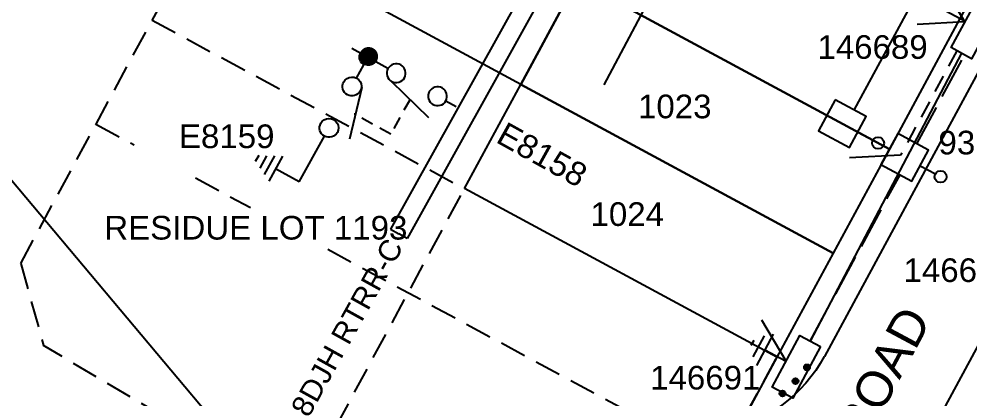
# Model space of a CAD drawing. Header units: metres. Extents: x 303507 to 304452, y 6274483 to 6275961.
# Drawn here: x 303718.5 to 303798.8, y 6275024.4 to 6275056.6 of the extents above; entities that cross this region are included whole.
import ezdxf
from ezdxf.enums import TextEntityAlignment as Align

# ---------------------------------------------------------------- set-up
doc = ezdxf.new("R2010")
doc.units = ezdxf.units.M
doc.header["$LTSCALE"] = 0.7
for name, pattern in [('A', [0]), ('Dash', [5, 3, -2]), ('DASHED', [19.05, 12.7, -6.35]), ('IE Trench LV', [6.5, 5, -1.5])]:
    doc.linetypes.add(name, pattern=pattern)
doc.layers.get('0').update_dxf_attribs({"color": 6})
for name, color, linetype in [('_User Miscellaneous10', 8, 'Continuous'), ('_User Miscellaneous4', 7, 'Continuous'), ('_User Miscellaneous7', 150, 'Continuous'), ('_User Miscellaneous8', 7, 'Continuous'), ('_User Miscellaneous9', 8, 'Continuous'), ('_User Miscellaneous9 @ 0.5', 8, 'Continuous'), ('Cadastre Developer_SP_NEW', 4, 'Continuous'), ('Cadastre Roads_SP_NEW', 8, 'Continuous'), ('Equip_HV_NEW', 2, 'Continuous'), ('Equip_LV_NEW', 5, 'Continuous'), ('Mains_LV_NEW_R6', 2, 'Continuous'), ('Mains_LV_NEW_T84', 2, 'Continuous'), ('Services_SP_NEW_UG', 2, 'Continuous'), ('SupportsUG_SP_LV_NEW', 2, 'Continuous'), ('SupportsUG_SP_LV_SL_NEW', 2, 'Continuous'), ('Trench_SP_NEW', 2, 'Continuous')]:
    doc.layers.add(name, color=color, linetype=linetype)
doc.layers.add('_User Miscellaneous5', color=7, linetype='Continuous', lineweight=35)
doc.layers.add('Viewports', color=8, linetype='Continuous', plot=False)
doc.styles.add('ARIAL', font='arial.ttf', dxfattribs={"height": 2})
doc.styles.add('POLE_LABEL', font='arial.ttf')
doc.styles.add('SL_LABEL', font='arial.ttf')
doc.styles.get("Standard").update_dxf_attribs({"font": 'arial.ttf'})
doc.styles.add('style1', font='iso3098b.shx')
doc.styles.add('SWG_LABEL', font='arial.ttf')
doc.styles.add('SWITCH_LABEL', font='arial.ttf', dxfattribs={"height": 2.5})
doc.linetypes.add('Cable New UG', pattern='A,8,-1,["x",style1,S=3.5,R=0,X=0.35,Y=-1],-3.5', length=12.5)
doc.linetypes.add('Cable Z', pattern='A,8,-1,["Z",Standard,S=2.5,R=0,X=0.35,Y=-1.25],-3.5', length=12.5)

# ---------------------------------------------------------------- blocks, each defined once
blk = doc.blocks.new('*U106')
at = {"layer": '_User Miscellaneous7', "lineweight": -3}
blk.add_lwpolyline([(0, -3.03), (0, -1.58)], dxfattribs=at)
blk.add_lwpolyline([(-1.485, -6), (1.485, -6), (1.485, -3.03), (-1.485, -3.03)], close=True, dxfattribs=at)
blk.add_circle((0, -1.08), 0.5, dxfattribs=at)
at = {"layer": '_User Miscellaneous8', "color": 2, "lineweight": -3}
blk.add_lwpolyline([(-1.485, 0), (1.485, 0), (1.485, 2.97), (-1.485, 2.97)], close=True, dxfattribs=at)
at = {"style": 'POLE_LABEL', "flags": 9}
blk.add_attdef('STRUCTURE_PLANT_NUMBER', text='', height=0.2, dxfattribs=at).set_placement((1.641, 1.727), align=Align.MIDDLE_LEFT)
for tag, flags, p in [('STREET_CODE', 9, (1.641, 1.485)), ('OWNED_BY', 9, (1.641, 1.085)), ('OPERATED_BY', 9, (1.641, 0.885)), ('COLUMN_TYPE', 9, (1.641, 1.285)), ('STATE', 9, (1.641, 0.485)), ('USAGE', 9, (1.641, 0.285)), ('MAINTAINED_BY', 9, (1.641, 0.685)), ('LEGEND', 9, (1.641, 0.085)), ('SUBURB', 9, (1.641, -0.315)), ('STREETNAME', 9, (1.641, -0.515)), ('PARENT', 9, (1.641, -0.115)), ('LOCATION', 9, (1.641, -0.715)), ('Z', 1, (1.641, -1.315)), ('NOTES', 9, (1.641, -0.915)), ('LABEL_ALIGNMENT', 9, (1.641, -1.115))]:
    blk.add_attdef(tag, text='', height=0.2, dxfattribs=dict(flags=flags)).set_placement(p, align=Align.MIDDLE_LEFT)
at = {"layer": '_User Miscellaneous5', "style": 'ARIAL', "flags": 8}
blk.add_attdef('ASSET_NUM', text='', height=2, dxfattribs=at).set_placement((2, 3.485), align=Align.MIDDLE_LEFT)
blk = doc.blocks.new('*U66')
at = {"layer": '_User Miscellaneous8', "color": 2}
blk.add_line((0, 0), (0, 1.45), dxfattribs=at)
blk.add_circle((0, 1.95), 0.5, dxfattribs=at)
for tag, p, flags in [('Z', (0, 0), 1), ('OPERATED_BY', (0, -9.607), 9)]:
    blk.add_attdef(tag, p, '', height=0.2, dxfattribs=dict(flags=flags))
at = {"style": 'SL_LABEL', "flags": 9}
blk.add_attdef('STREET_CODE', text='', height=0.2, dxfattribs=at).set_placement((0, -0.2), align=Align.MIDDLE_LEFT)
at = {"flags": 9}
for tag, p in [('CONSTRUCTED_VOLTAGE', (0, -0.4)), ('CONTROL_TYPE', (0, -0.6)), ('LANTERN_PURPOSE', (0, -0.8)), ('OPERATING_VOLTAGE', (0, -1.4)), ('ORIENTATION', (0, -1.6)), ('LANTERN_TYPE', (0, -1)), ('NO_PHASES', (0, -1.2)), ('OWNED_BY', (0, -1.8)), ('STATE', (0, -2)), ('CEXIST', (0, -2.4)), ('USAGE', (0, -2.2)), ('CNEW', (0, -2.6)), ('CNUMBER', (0, -2.8)), ('CREMOVE', (0, -3)), ('CREPLACE', (0, -3.2)), ('LKINGHEIGHT', (0, -3.4)), ('LBRACKET', (0, -3.6)), ('LBRACKETVOCAB', (0, -3.8)), ('LCATEGORY', (0, -4)), ('LCHARGE1', (0, -4.2)), ('LCHARGE1PERCENT', (0, -4.4)), ('LCHARGE2', (0, -4.6)), ('LCHARGE2PERCENT', (0, -4.8)), ('LCHARGE3', (0, -5)), ('LCHARGE3PERCENT', (0, -5.2)), ('LEXIST', (0, -5.4)), ('LLAMP', (0, -5.6)), ('LLAMPVOCAB', (0, -5.8)), ('LMAST', (0, -6)), ('LMASTVOCAB', (0, -6.2)), ('LNEW', (0, -6.4)), ('LANTNUMBER', (0, -6.6)), ('LOUTREACH', (0, -7)), ('LOUTREACHVOCAB', (0, -7.2)), ('LRATECODE', (0, -7.4)), ('LREMOVE', (0, -7.6)), ('LREPLACE', (0, -7.8)), ('LTYPE', (0, -8)), ('SUBURB', (0, -8.6)), ('STREETNAME', (0, -8.8)), ('LTYPEVOCAB', (0, -8.2)), ('LEGEND', (0, -8.4)), ('LOCATION', (0, -9)), ('NOTES', (0, -9.2)), ('MAINTAINED_BY', (0, -9.863))]:
    blk.add_attdef(tag, text='', height=0.2, dxfattribs=at).set_placement(p, align=Align.MIDDLE_LEFT)
blk = doc.blocks.new('*U86')
at = {"lineweight": -3}
blk.add_lwpolyline([(-2.475, 2.49), (2.475, 2.49), (2.475, 0.51), (-2.475, 0.51)], close=True, dxfattribs=at)
for tag, flags, p in [('STREET_CODE', 9, (1.5, 3.5)), ('OWNED_BY', 9, (1.5, 3.3)), ('OPERATED_BY', 9, (1.5, 3.1)), ('STATE', 9, (1.5, 2.7)), ('SUPPORT_TYPE', 9, (1.5, 2.5)), ('MAINTAINED_BY', 9, (1.5, 2.9)), ('SUBURB', 9, (1.5, 1.7)), ('USAGE', 9, (1.5, 2.3)), ('LEGEND', 9, (1.5, 2.1)), ('PARENT', 9, (1.5, 1.9)), ('Z', 1, (1.5, 0.9)), ('STREETNAME', 9, (1.5, 1.5)), ('LOCATION', 9, (1.5, 1.3)), ('NOTES', 9, (1.5, 1.1))]:
    blk.add_attdef(tag, text='', height=0.2, dxfattribs=dict(flags=flags)).set_placement(p, align=Align.MIDDLE_LEFT)
at = {"layer": '_User Miscellaneous4', "style": 'ARIAL', "flags": 8}
blk.add_attdef('ASSET_NUM', text='', height=2, dxfattribs=at).set_placement((2, 5.5), align=Align.MIDDLE_LEFT)
blk = doc.blocks.new('*U71')
at = {"layer": 'Services_SP_NEW_UG', "color": 2, "flags": 128}
blk.add_lwpolyline([(-12.5, -0.75), (-14.747, 2.934)], dxfattribs=at)
at = {"layer": 'Services_SP_NEW_UG', "color": 2, "linetype": 'Dash', "ltscale": 0.7, "flags": 128}
blk.add_lwpolyline([(-2.473, -0.75), (-12.5, -0.75)], dxfattribs=at)
blk = doc.blocks.new('A$C1B2C29DD')
at = {"layer": 'Services_SP_NEW_UG', "color": 2, "flags": 128}
for points in [[(0, 0), (-2.1, 3.444)], [(0, 0), (2.1, 3.444)]]:
    blk.add_lwpolyline(points, dxfattribs=at)
blk = doc.blocks.new('Earth')
for p, q in [((0, -2.044), (0, 0)), ((-1.5, -2.044), (1.5, -2.044)), ((-1, -2.644), (1, -2.644)), ((-0.25, -3.244), (0.25, -3.244))]:
    blk.add_line(p, q)
blk = doc.blocks.new('REFLECTORISED POSTS')
at = {"layer": '_User Miscellaneous9'}
h = blk.add_hatch(color=256, dxfattribs=at)
h.dxf.hatch_style = 1
edge = h.paths.add_edge_path()
edge.add_arc((0, 0), 0.25, 0, 360)
blk.add_circle((0, 0), 0.25, dxfattribs=at)
blk = doc.blocks.new('*U177')
for p, q in [((-1.6, 0), (-1.6, 69.895)), ((-1.6, 69.895), (-0.8, 69.895)), ((0, 69.895), (-0.8, 69.895)), ((0, 0), (0, 69.895)), ((-1.6, 0), (-0.8, 0)), ((0, 0), (-0.8, 0))]:
    blk.add_line(p, q)
at = {"style": 'ARIAL'}
blk.add_attdef('SWG_TYPE', text='', height=1.8, rotation=90, dxfattribs=at).set_placement((-0.8, 70.639), align=Align.MIDDLE_LEFT)
blk.add_attdef('SUB_TYPE', text='', height=1.8, rotation=90, dxfattribs=at).set_placement((-0.8, -0.757), align=Align.MIDDLE_RIGHT)
blk = doc.blocks.new('SWG_SIE_ES_NEW')
for p, q in [((-6.103, 0.747), (-1.804, 1.966)), ((2.223, -2.29), (4.623, -2.285)), ((2.524, -2.89), (4.324, -2.886)), ((2.826, -3.489), (4.026, -3.486)), ((3.127, -4.088), (3.727, -4.087))]:
    blk.add_line(p, q)
at = {"const_width": 0.8, "flags": 128}
blk.add_lwpolyline([(-9.091, -0.021, 1), (-8.291, -0.021, 1)], format="xyb", close=True, dxfattribs=at)
for points in [[(-5.789, -0.821, -1), (-5.793, 0.779, -1)], [(-1.789, -0.813, -1), (-1.793, 0.787, -1)]]:
    blk.add_lwpolyline(points, format="xyb", close=True)
for points in [[(-6.591, -0.023), (-7.891, -0.023)], [(3.423, -0.012), (-0.991, -0.012)], [(3.423, -0.012), (3.423, -2.288)]]:
    blk.add_lwpolyline(points)
at = {"flags": 1}
blk.add_attdef('Z', (0, 0), '', height=0.2, dxfattribs=at)
at = {"style": 'SWITCH_LABEL', "flags": 9}
blk.add_attdef('STREET_CODE', text='', height=0.2, dxfattribs=at).set_placement((0, -0.2), align=Align.MIDDLE_LEFT)
at = {"flags": 9}
for tag, p in [('ORIENTATION', (0, -0.4)), ('USAGE', (0, -0.8)), ('PARENT', (0, -0.6)), ('SUBURB', (0, -1)), ('STREETNAME', (0, -1.2)), ('LOCATION', (0, -1.4)), ('NOTES', (0, -1.6))]:
    blk.add_attdef(tag, text='', height=0.2, dxfattribs=at).set_placement(p, align=Align.MIDDLE_LEFT)
at = {"style": 'ARIAL', "flags": 8}
blk.add_attdef('ASSET_NUM', text='', height=2, dxfattribs=at).set_placement((-1.812, -3.151), align=Align.MIDDLE_CENTER)
blk = doc.blocks.new('SWG_SIE_SU_NEW')
blk.add_line((5.808, 0.79), (1.594, 1.938))
at = {"linetype": 'A', "lineweight": 0}
for p, q in [((7.981, 0.347), (7.98, -0.368)), ((8.18, -0.584), (8.181, 0.562)), ((8.381, 0.659), (8.379, -0.682)), ((8.579, -0.712), (8.581, 0.688)), ((8.781, 0.659), (8.779, -0.683)), ((8.98, -0.588), (8.981, 0.564)), ((9.181, 0.351), (9.18, -0.376))]:
    blk.add_line(p, q, dxfattribs=at)
at = {"linetype": 'Dash', "ltscale": 0.5}
blk.add_lwpolyline([(3.701, 1.364), (3.701, 4.733), (7.222, 4.733)], dxfattribs=at)
for points in [[(1, 0), (0, 0)], [(6.6, -0.012), (10.1, -0.012)]]:
    blk.add_lwpolyline(points)
for points in [[(1.798, -0.802, 1), (1.802, 0.798, 1)], [(5.798, -0.81, 1), (5.802, 0.79, 1)]]:
    blk.add_lwpolyline(points, format="xyb", close=True)
at = {"linetype": 'A', "lineweight": 0}
blk.add_circle((8.582, -0.012), 0.7, dxfattribs=at)
at = {"style": 'SWG_LABEL', "flags": 8}
blk.add_attdef('ASSET_NUM', text='', height=2, rotation=179.95437, dxfattribs=at).set_placement((-2.4, 0.012), align=Align.MIDDLE_LEFT)
at = {"flags": 1}
blk.add_attdef('Z', (0, 0), '', height=0.2, dxfattribs=at)
at = {"style": 'SWITCH_LABEL', "flags": 9}
blk.add_attdef('STREET_CODE', text='', height=0.2, dxfattribs=at).set_placement((0, 0), align=Align.MIDDLE_LEFT)
at = {"flags": 9}
for tag, p in [('ORIENTATION', (0, -0.2)), ('SUBURB', (0, -0.8)), ('USAGE', (0, -0.6)), ('PARENT', (0, -0.4)), ('OWNED_BY', (-0.003, -1.619)), ('STREETNAME', (0, -1)), ('LOCATION', (0, -1.2)), ('NOTES', (0, -1.4)), ('OPERATED_BY', (-0.009, -1.841)), ('MAINTAINED_BY', (-0.011, -2.048))]:
    blk.add_attdef(tag, text='', height=0.2, dxfattribs=at).set_placement(p, align=Align.MIDDLE_LEFT)

msp = doc.modelspace()

# ---------------------------------------------------------------- linework, layer by layer
at = {"layer": '_User Miscellaneous10', "linetype": 'DASHED', "ltscale": 0.25}
for p, q in [((303718.61, 6275035.908), (303734.458, 6275065.238)), ((303729.714, 6275056.48), (303756.114, 6275042.231)), ((303724.964, 6275047.68), (303728.189, 6275045.94)), ((303733.389, 6275043.133), (303738.027, 6275040.63)), ((303742.076, 6275016.222), (303756.114, 6275042.231)), ((303744.563, 6275037.102), (303777.765, 6275019.182)), ((303718.61, 6275035.908), (303720.539, 6275028.962)), ((303730.728, 6275022.934), (303720.539, 6275028.962)), ((303770.291, 6275005.335), (303782.514, 6275027.982))]:
    msp.add_line(p, q, dxfattribs=at)
at = {"layer": '_User Miscellaneous9', "flags": 128}
for points in [[(303731.401, 6275066.966), (303760.399, 6275120.633, -0.414214), (303770.563, 6275123.666), (303816.311, 6275098.947, -0.414214), (303819.345, 6275088.783), (303786.528, 6275028.049)], [(303788.141, 6275007.892), (303829.022, 6275083.554, -0.414215), (303839.186, 6275086.587), (303853.715, 6275078.737)], [(303786.524, 6275028.051, -0.223888), (303777.943, 6275021.726, 1.576946), (303788.141, 6275007.892)]]:
    msp.add_lwpolyline(points, format="xyb", dxfattribs=at)
at = {"layer": 'Cadastre Developer_SP_NEW'}
for p, q in [((303760.874, 6275051.041), (303734.481, 6275065.302)), ((303765.628, 6275059.839), (303760.874, 6275051.041)), ((303760.874, 6275051.041), (303765.628, 6275059.839)), ((303792.022, 6275045.578), (303765.628, 6275059.839)), ((303765.628, 6275059.839), (303792.022, 6275045.578)), ((303756.121, 6275042.243), (303760.874, 6275051.041)), ((303787.268, 6275036.78), (303760.874, 6275051.041)), ((303760.874, 6275051.041), (303787.268, 6275036.78)), ((303782.514, 6275027.982), (303756.121, 6275042.243))]:
    msp.add_line(p, q, dxfattribs=at)
at = {"layer": 'Cadastre Roads_SP_NEW', "color": 4}
for p, q in [((303592.206, 6275192.598), (303847.518, 6274888.461)), ((303803.906, 6275067.573), (303797.964, 6275056.575)), ((303797.964, 6275056.575), (303792.022, 6275045.578)), ((303792.022, 6275045.578), (303787.268, 6275036.78)), ((303782.514, 6275027.982), (303775.384, 6275014.785))]:
    msp.add_line(p, q, dxfattribs=at)
at = {"layer": 'Mains_LV_NEW_R6', "color": 2, "linetype": 'Cable Z', "flags": 128}
msp.add_lwpolyline([(303789.088, 6275048.925), (303794.32, 6275058.619), (303798.444, 6275056.392)], dxfattribs=at)
at = {"layer": 'Mains_LV_NEW_T84', "color": 2, "linetype": 'Cable New UG'}
msp.add_line((303798.108, 6275053.685), (303785.339, 6275029.346), dxfattribs=at)
at = {"layer": 'Services_SP_NEW_UG', "color": 2, "flags": 128}
msp.add_lwpolyline([(303783.292, 6275027.639), (303781.259, 6275031.123)], dxfattribs=at)
at = {"layer": 'Trench_SP_NEW', "linetype": 'IE Trench LV'}
msp.add_line((303785.339, 6275029.346), (303792.925, 6275043.402), dxfattribs=at)
at = {"layer": 'Trench_SP_NEW', "linetype": 'IE Trench LV', "flags": 128}
msp.add_lwpolyline([(303794.336, 6275046.016), (303798.392, 6275053.531)], dxfattribs=at)
at = {"layer": 'Viewports', "color": 6, "flags": 128}
msp.add_lwpolyline([(303767.909, 6275051.003), (303813.818, 6275137.442)], dxfattribs=at)

# ---------------------------------------------------------------- block references
at = {"layer": '_User Miscellaneous9 @ 0.5'}
for p, rotation in [((303785.059, 6275027.123), 234.2378761730697), ((303784.095, 6275025.952), 226.8397943702095), ((303782.989, 6275024.916), 219.4417125673493)]:
    msp.add_blockref('REFLECTORISED POSTS', p, dxfattribs=dict(at, rotation=rotation))
at = {"layer": 'Equip_HV_NEW', "linetype": 'Continuous'}
ref = msp.add_blockref('SWG_SIE_ES_NEW', (303743.811, 6275045.797), dxfattribs=dict(at, rotation=240.9662623569453))
ref.add_attrib('ASSET_NUM', 'E8159', dxfattribs={"layer": '0', "height": 2, "style": 'ARIAL'}).set_placement((303740.057, 6275046.66), align=Align.MIDDLE_RIGHT)
ref = msp.add_blockref('SWG_SIE_SU_NEW', (303755.409, 6275049.171), dxfattribs=dict(at, rotation=150.9662623569453))
ref.add_attrib('ASSET_NUM', 'E8158', dxfattribs={"layer": '0', "height": 2, "rotation": 330.92064, "style": 'SWG_LABEL'}).set_placement((303759.157, 6275047.078), align=Align.MIDDLE_LEFT)
at = {"layer": 'Equip_LV_NEW', "lineweight": 0, "rotation": 241.6359579861039}
msp.add_blockref('Earth', (303783.292, 6275027.639), dxfattribs=at)
at = {"layer": 'Services_SP_NEW_UG', "color": 2, "rotation": 61.63595798384867}
msp.add_blockref('A$C1B2C29DD', (303798.412, 6275056.333), dxfattribs=at)
at = {"layer": 'Services_SP_NEW_UG', "rotation": 61.64266051895459}
msp.add_blockref('*U71', (303798.247, 6275056.42), dxfattribs=at)
at = {"layer": 'SupportsUG_SP_LV_NEW'}
ref = msp.add_blockref('*U86', (303797.964, 6275056.575), dxfattribs=dict(at, rotation=241.6359579833969))
ref.add_attrib('ASSET_NUM_001', '146689', (303785.942, 6275053.208), dxfattribs={"layer": '_User Miscellaneous4', "height": 2, "style": 'ARIAL'})
ref = msp.add_blockref('*U86', (303782.843, 6275027.881), dxfattribs=dict(at, rotation=241.6359579768328))
ref.add_attrib('ASSET_NUM_001', '146691', (303771.803, 6275025.248), dxfattribs={"layer": '_User Miscellaneous4', "height": 2, "style": 'ARIAL'})
at = {"layer": 'SupportsUG_SP_LV_SL_NEW', "ltscale": 0.5}
ref = msp.add_blockref('*U106', (303792.022, 6275045.578), dxfattribs=dict(at, rotation=241.6359579721889))
ref.add_attrib('ASSET_NUM_001', '932932', (303796.173, 6275045.127), dxfattribs={"layer": '_User Miscellaneous5', "height": 2, "style": 'ARIAL'})
at = {"layer": 'SupportsUG_SP_LV_SL_NEW', "ltscale": 0.5, "rotation": 241.6359579721889}
msp.add_blockref('*U66', (303794.635, 6275044.167), dxfattribs=at)

# ---------------------------------------------------------------- texts
at = {"layer": 'Cadastre Developer_SP_NEW', "style": 'ARIAL'}
for s, p in [('1023', (303773.887, 6275048.182)), ('1024', (303769.871, 6275039.078)), ('RESIDUE LOT 1193', (303738.48, 6275037.927))]:
    msp.add_text(s, height=2, dxfattribs=at).set_placement(p, align=Align.CENTER)

# ---------------------------------------------------------------- next in the draw order: texts
at = {"layer": 'Cadastre Roads_SP_NEW', "color": 3, "insert": (303789.947, 6275020.46), "char_height": 3, "attachment_point": 7, "rotation": 61.80901, "style": 'ARIAL', "bg_fill": 3, "box_fill_scale": 1.1, "bg_fill_color": 256, "bg_fill_transparency": 3940232}
msp.add_mtext('ROAD', dxfattribs=at)

# ---------------------------------------------------------------- next in the draw order: linework, layer by layer
at = {"layer": 'Cadastre Roads_SP_NEW', "color": 4}
msp.add_line((303787.268, 6275036.78), (303782.514, 6275027.982), dxfattribs=at)

# ---------------------------------------------------------------- next in the draw order: block references
at = {"layer": 'Equip_HV_NEW', "linetype": 'Continuous'}
ref = msp.add_blockref('*U177', (303783.796, 6275099.913), dxfattribs=dict(at, rotation=150.9662623569453))
ref.add_attrib('SUB_TYPE', 'PS', dxfattribs={"layer": '0', "height": 1.8, "rotation": 240.96626, "style": 'ARIAL', "text_generation_flag": 6}).set_placement((303784.863, 6275100.187), align=Align.MIDDLE_LEFT)
ref.add_attrib('SWG_TYPE', '8DJH RTRR-C', dxfattribs={"layer": '0', "height": 1.8, "rotation": 240.96626, "style": 'ARIAL', "text_generation_flag": 6}).set_placement((303750.212, 6275037.763), align=Align.MIDDLE_RIGHT)
at = {"layer": 'SupportsUG_SP_LV_NEW'}
ref = msp.add_blockref('*U86', (303805.579, 6275032.669), dxfattribs=dict(at, rotation=61.63595798171448))
ref.add_attrib('ASSET_NUM_001', '146690', (303793.218, 6275034.339), dxfattribs={"layer": '_User Miscellaneous4', "height": 2, "style": 'ARIAL'})

doc.saveas('drawing.dxf')
